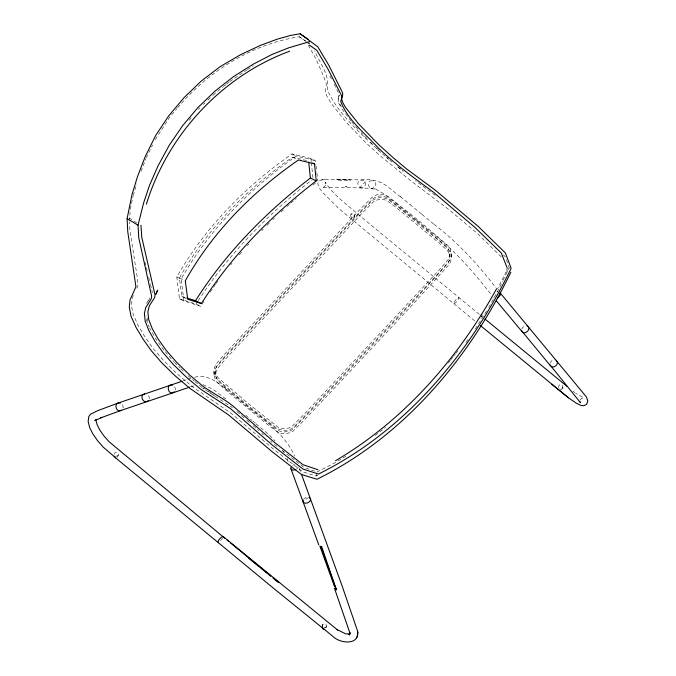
<?xml version="1.0" encoding="UTF-8"?>
<svg xmlns="http://www.w3.org/2000/svg" width="676" height="676" viewBox="0 0 676 676"><rect width="100%" height="100%" fill="white"/><g stroke="black" fill="none" stroke-linecap="round" stroke-linejoin="round"><path stroke-width="0.51" stroke-dasharray="3.38 2.54" d="M449.54 253.601L449.041 257.581L447.935 259.905L437.372 271.989L303.355 415.106L291.947 426.488L289.632 427.824L283.219 428.804L278.284 427.35L247.754 403.149L218.213 377.859L215.83 373.541L215.576 369.628L216.193 367.457L217.368 365.057L227.93 352.965L361.947 209.847L373.363 198.457L375.755 197.062L377.969 196.201L382.134 195.93L387.002 197.595L417.557 221.804L447.081 247.086L448.492 249.317L449.54 253.601L449.701 258.857L448.112 263.201L408.676 306.397L332.702 387.534L303.541 418.41L292.125 429.784L289.81 431.119L283.396 432.099L278.461 430.646L247.931 406.445L218.39 381.154L214.174 373.997L213.869 369.383L215.906 364.203L226.621 351.934L360.68 208.766L372.273 197.206L374.969 195.626L377.487 194.646L382.405 194.333L387.914 196.209L418.689 220.596L448.442 246.072L450.064 248.641L451.255 253.492L451.416 259.035L449.582 264.046L409.96 307.453L333.986 388.59L304.8 419.492L293.215 431.043L290.545 432.572L285.779 433.705L280.489 433.223L277.574 432.048L268.372 425.196L225.471 389.849L217.038 382.177L214.351 377.292L213.743 371.707M451.255 253.492L450.681 258.08L449.405 260.75L438.682 273.019L304.623 416.196L293.029 427.747L290.367 429.277L287.968 430.097L283.05 430.418L277.397 428.753L246.613 404.358L216.861 378.881M213.92 375.003L214.757 370.211L216.083 367.499L226.798 355.23L360.866 212.061L372.451 200.502L375.155 198.921L380.106 197.527L385.21 198.279L388.092 199.504L397.294 206.357L440.194 241.695L448.619 249.376L450.241 251.937L451.441 256.787M216.911 378.906L216.007 376.836L215.754 372.924L217.545 368.352L228.108 356.26L362.125 213.143L373.541 201.761L375.932 200.358L380.216 199.141L384.619 199.8L387.187 200.89L396.195 207.6L439.02 242.887L447.258 250.382L448.67 252.613L449.717 256.897M322.148 626.931C321.21 623.813 325.9 622.528 326.576 625.689L326.195 627.59M129.522 221.094L130.24 209.399L133.028 196.463M123.193 407.974L122.762 404.983L120.421 403.048M149.185 398.95L149.193 396.905L147.452 394.404M175.211 390.128L175.245 388.066L173.588 385.54M338.515 97.082L339.242 94.986L338.135 99.228L339.191 102.972L341.448 106.918M354.782 215.154L354.224 216.633L352.813 217.393L350.709 216.193L350.565 214.672L352.407 213.202L353.954 213.777L354.959 215.906L353.793 218.204L351.993 217.849L350.709 216.193M558.756 387.593L558.604 386.072L559.677 384.847L561.257 384.745L562.55 385.81L562.694 387.331L561.621 388.556L559.314 388.227M338.135 99.228L338.558 96.803M114.176 454.314C114.236 451.712 118.182 451.914 118.528 454.289L117.371 457.517M322.266 626.246L322.782 624.37M133.24 195.474L136.721 183.847M136.915 288.23L137.963 284.9L136.983 275.639L129.893 230.043L129.564 222.091M141.056 171.281L145.872 158.75M133.282 295.463L132.107 298.293L131.431 305.484L133.18 314.441L138.107 325.435L145.163 337.256L153.283 348.655L163.482 360.46L176.782 373.473L191.933 386.317L231.167 413.349L274.346 449.836L302.806 471.873L316.098 475.997L316.976 473.792M550.027 363.156L551.751 360.688L554.599 359.801M503.088 280.371L508.344 269.42L508.107 267.873L497.544 288.99M521.703 329.127L522.675 327.387L525.286 325.824M298.319 467.082L296.587 469.22M146.244 157.787L152.573 145.01M155.294 139.535L169.701 117.176L176.985 108.54M497.122 292.285L502.648 281.241M325.57 627.852L326.449 626.407M146.548 303.507L149.768 297.981M488.68 307.546L496.657 293.207M186.035 298.462L181.844 296.434L179.427 277.988C206.586 229.316 246.917 188.689 292.581 157.145L306.617 160.558M148.34 301.023L149.726 298.707M203.924 301.31L200.755 306.304L183.965 301.006L179.444 298.826L176.825 276.957C204.836 227.55 245.65 186.348 292.007 153.942L310.875 158.471L315.388 160.651L315.886 164.767M183.965 301.006L181.134 279.036C209.188 229.679 249.976 188.435 296.325 156.029L315.388 160.651M222.649 538.071L219.556 541.839M480.737 317.492L482.968 313.934M475.355 328.916L487.624 309.329M580.084 399.964L581.444 398.417L583.768 397.91L575.707 393.238M179.444 298.826L195.956 303.989L197.713 301.403M198.296 300.541C228.556 254.1 268.042 214.25 311.551 180.146M118.401 455.007L117.32 456.089L115.74 456.097M466.043 342.377L468.367 339.014M210.168 292.049L215.483 284.435M216.066 283.582L218.433 280.194M448.399 362.919L450.309 360.469M450.951 359.649L452.861 357.198M453.503 356.379L455.413 353.928M456.055 353.117L457.965 350.667M230.651 264.907L231.936 263.302M303.338 499.412L305.62 497.561L308.56 497.232L303.955 500.975M177.644 107.754C208.208 71.293 251.954 44.126 299.223 36.741L306.515 41.54M188.967 120.404L192.297 116.466M239.304 254.784L242.025 251.734M247.467 245.641L248.819 244.12M400.598 196.826C391.936 190.936 384.086 181.261 373 180.475C368.183 178.751 351.917 178.794 359.978 187.472L365.277 181.717M261.773 230.643L263.234 229.156M266.893 225.438L270.544 221.711M198.288 109.377L199.766 107.957M203.459 104.391L204.938 102.963M207.895 100.107L212.332 95.831M213.075 95.122L222.514 87.272M272.791 219.641L274.287 218.263M281.013 212.053L284.005 209.298M286.996 206.535L289.243 204.465M290.773 203.13L296.265 198.592M223.317 86.629L225.716 84.728M226.519 84.094L228.927 82.193M229.73 81.551L246.52 70.118M375.129 435.496L385.607 427.401M312.937 185.038L315.413 183.128M326.018 627.041L323.787 627.497M247.365 69.569L253.331 65.707M345.926 456.232L334.704 462.883L316.951 472.025L303.862 467.361L282.568 450.748M292.657 465.308L294.55 464.463M316.098 475.997L317.864 475.11M190.455 386.875L194.325 385.666M182.85 381.002L186.863 379.692M187.86 379.363L190.869 378.374M194.756 377.267C211.123 372.696 224.669 389.089 236.507 397.404C256.441 415.816 283.303 430.004 294.575 456.004M359.978 187.472C365.733 190.395 368.031 179.588 361.584 179.909L324.784 179.241L319.571 180.543L318.21 182.089L317.813 184.083L319.596 188.452L322.486 192.271L339.107 208.85L454.044 303.837L456.875 301.707L459.097 297.71L360.807 216.607C347.853 205.098 334.924 196.691 325.393 182.52L325.849 183.399L325.562 182.452C326.423 184.818 324.548 187.531 322.055 187.674L335.245 187.151L372.265 188.376L374.943 187.041L375.881 185.19L375.391 182.19L373 180.475M324.784 179.241L321.522 179.867M371.994 180.407C365.074 181.658 369.079 190.987 375.341 188.697L374.42 188.359L382.92 193.294L395.629 203.028M496.928 291.821L497.857 291.702M561.249 389.663L562.871 388.43L562.821 386.562M338.515 180.196L350.962 180.467M354.224 216.633L354.841 216.65M371.259 188.3L372.265 188.376M204.989 388.649L202.589 387.99L232.485 407.636M350.996 213.971L351.951 214.275M181.844 296.434L185.756 297.66M203.011 384.644L212.957 389.283L225.776 398.925M292.007 153.942L296.325 156.029M292.581 157.145L296.781 159.173M179.427 277.988L184.464 280.422M176.825 276.957L181.134 279.036M195.956 303.989L200.755 306.304M136.763 222.877L129.395 218.111M560.041 389.249L560.734 389.68M307.31 42.073L309.709 43.687M307.791 43.061L309.405 44.16M299.223 36.741L306.329 41.625M435.319 195.347L415.317 180.661M572.91 391.184L575.006 392.722M208.292 391.167L214.909 396.195M226.857 389.562L222.024 385.785M274.38 444.36L279.289 448.188M397.589 166.735L403.2 171.18M434 224.305L434.161 224.432C457.821 242.456 477.974 264.434 496.032 287.976M479.25 314.298L459.097 297.71C456.773 297.972 453.858 301.521 454.044 303.837M400.319 196.598L410.155 204.659M395.35 202.8L405.144 210.819M398.291 167.175L403.065 171.096M409.918 204.465L422.145 214.529M404.899 210.633L417.092 220.663M480.053 314.965L482.47 316.951M453.841 303.685L475.608 321.599M421.951 214.368L434.161 224.432M416.898 220.503L428.905 230.406C453.799 249.419 471.654 269.614 491.672 295.226M245.709 415.258L252.089 420.531M252.883 421.19L255.275 423.168M256.069 423.827L269.445 435.158L275.081 440.879M188.055 375.729L194.173 380.892M194.941 381.534L201.828 387.348M382.363 153.849L388.768 159.274M389.57 159.95L391.979 161.986M237.006 411.591L245.304 418.85M246.875 420.227L250.019 422.982M253.162 425.745L258.663 430.57M261.806 433.324L263.378 434.702M270.451 440.913L272.022 442.29M376.414 148.061L379.515 150.841M386.486 157.111L388.032 158.505M380.825 152.455C361.035 133.611 338.406 114.928 327.184 89.452C330.327 75.627 319.909 63.13 314.619 50.92M503.434 255.013L505.411 256.956M501.246 256.863L477.155 233.254L447.968 208.876L410.805 180.805L380.444 155.97L366.645 143.489L346.332 122.424L331.012 103.166L327.1 96.524L325.46 91.809L326.305 83.756L323.635 76.303L315.785 58.542L307.817 44.295M174.45 362.361L180.179 367.989M180.898 368.69L185.19 372.915M364.567 136.299L366.789 138.504M370.49 142.18L373.456 145.12M493.641 297.592L494.19 298.133M355.753 126.589L358.466 129.581M361.178 132.564L362.53 134.059M165.257 351.74L173.791 361.601M351.174 121.131L341.659 108.616M351.824 121.917L353.776 124.274M163.938 350.219L155.886 338.93L149.658 328.088M282.467 450.191L283.869 452.345M338.744 103.098L341.169 107.695M329.956 75.991L332.279 80.579M334.13 84.246L338.845 93.66M146.185 319.368L149.269 327.125M147.968 320.99L146.227 315.168M286.97 458.463L288.415 462.257M322.224 625.722L322.494 626.432M299.358 468.544L300.431 471.459M506.434 259.812L509.493 268.389M506.442 268.795L507.448 271.651M144.943 262.026L147.452 272.251M148.703 277.363L150.207 283.498M150.452 284.52L152.455 292.716M316.013 165.797L316.757 171.966M316.883 172.988L317.881 181.219M310.875 158.471L311.205 161.53M311.315 162.553L312.971 177.881M215.467 371.597L215.644 374.893M337.637 179.892L336.766 179.588L350.109 179.884L336.766 179.588L337.637 179.892M346.83 186.475L346.56 187.024L345.292 186.449L346.83 186.475"/><path stroke-width="1.01" d="M301.504 474.366L341.912 585.365L357.655 631.257C359.48 645.867 339.69 643.51 332.786 636.277L273.611 588.331L119.635 461.184L103.335 447.242L97.564 440.676L92.756 433.747L89.671 427.587L88.133 421.469L88.818 416.475L90.533 414.211L97.707 410.653L118.452 402.955L181.844 381.332M357.858 632.153L357.274 636.175M302.975 500.198L303.042 501.71L318.759 544.839M290.925 467.446L290.959 468.89L303.042 501.71C305.222 505.783 313.52 500.764 309.38 497.528M510.853 272.2C469.33 358.356 403.792 436.51 316.968 479.25L301.631 474.577L272.47 451.982L229.223 415.444L190.007 388.421L174.797 375.518L161.463 362.454L151.23 350.616L143.084 339.175L136.003 327.319L131.051 316.284L129.293 307.276L129.969 300.068L135.944 286.835L127.764 231.733L127.096 218.635L132.031 194.519L137.405 176.884L145.281 156.486L155.733 135.394L168.856 115.672L184.185 97.505L201.254 81.078L220.063 66.696L240.631 54.655L260.606 45.317L277.625 39.031L291.026 35.346L300.169 33.8L317.779 46.779L328.857 65.327L342.47 92.528L342.816 94.446L341.541 98.434L342.47 101.975L345.436 107.256L358.542 123.784L378.653 144.579L392.528 157.136L406.766 169.076L435.226 190.117L478.152 226.359L505.335 252.883L511.149 268.271C469.795 353.835 404.654 431.457 318.464 474.053L302.933 469.034L272.876 445.577L230.567 408.684L200.645 389.199L186.424 377.242L173.039 364.153L162.764 352.28L154.922 341.228L148.864 330.615L145.163 321.142L144.377 313.529L145.762 307.512L151.12 299.172L151.644 296.316L138.791 237.927L138.022 225.184L143.692 202.682L149.43 185.537L158.083 165.772L169.279 145.205L182.63 125.694L197.916 107.569L214.943 91.184L233.457 76.667L253.213 64.178L272.267 54.35L288.686 47.827L309.98 41.54M146.379 204.211C167.538 134.93 221.517 76.388 289.632 51.224M356.59 637.967L356.936 637.054M156.173 293.806L157.694 290.139L155.818 294.398M496.632 288.669C458.404 358.077 404.324 420.311 335.55 460.694M186.737 297.964L195.541 300.71C225.632 253.069 265.854 212.281 310.402 178.041L308.721 162.046M314.484 163.879L298.454 159.984C252.79 191.528 212.458 232.155 185.3 280.827L187.708 299.274L201.406 303.541C231.505 255.908 271.718 215.129 316.258 180.881L314.484 163.879L312.811 163.068M96.178 419.323L94.809 420.692L101.814 417.43L100.901 417.785L120.556 410.611L189.457 387.196M148.221 400.665C143.684 404.89 138.698 395.325 144.622 393.838M174.231 391.843C168.256 396.736 165.223 383.191 172.71 385.075M497.637 298.133L500.265 295.142L499.987 292.708L586.295 396.778L587.866 400.952L586.591 404.366L583.87 405.71L580.904 405.414L576.459 403.302L568.516 397.843L480.442 325.579M121.46 410.264C115.283 413.399 113.458 401.214 120.421 403.048M295.674 469.727L292.776 470.15L290.959 468.89M218.441 542.583C216.988 541.214 221.035 536.541 223.114 536.507L337.552 629.956L337.13 629.643L345.563 633.767L349.72 634.054L348.824 634.392L350.236 633.327L349.298 635.009L349.889 632.652L350.084 633.547L334.4 588.095M324.81 629.364L323.01 628.933L322.266 627.607M317.982 469.727L303.076 464.742L273.839 441.842L232.848 405.87L226.519 401.206L204.304 387.331L190.117 375.433L176.588 362.251L166.161 350.269L158.235 339.166L152.227 328.62L148.619 319.266L147.9 311.754L149.32 305.831L154.61 297.651L155.024 294.863L141.783 237.318L140.929 225.218M310.402 178.041L316.258 180.881M195.541 300.71L201.406 303.541M527.111 325.874C532.122 328.19 525.311 335.617 522.049 331.646L496.345 300.828M138.022 225.184L127.096 218.635M115.664 457.965L114.227 456.207M300.169 33.8L308.045 39.208M309.524 45.165L316.841 50.362L327.784 68.732L341.557 95.662L341.997 97.538L340.738 101.408C347.65 120.041 364.651 133.096 377.783 147.385C394.809 163.981 413.974 178.016 433.155 191.959L474.78 227.254L501.313 253.035L507.101 267.755M552.258 384.627L551.912 384.348L568.516 397.843M248.869 558.376L259.381 566.902M261.004 568.212L263.429 570.181M265.043 571.49L267.476 573.459M269.09 574.769L270.713 576.079M273.138 578.048L278.799 582.636L273.155 577.997M566.868 386.266L484.886 318.945M224.753 538.189L109.039 441.69L103.817 435.783L99.769 429.936L97.065 424.536L96.085 420.802M227.17 540.175L228.784 541.51M230.398 542.836L270.73 576.003M556.297 360.401C560.066 363.663 553.441 369.561 550.441 365.75L521.686 330.902M550.053 364.972L580.388 402.609L579.915 401.544M319.849 546.022L334.459 586.464M321.641 546.495L320.686 546.36L336.361 589.759L335.533 589.421L335.414 588.12L336.361 589.759L321.641 546.495"/></g></svg>
